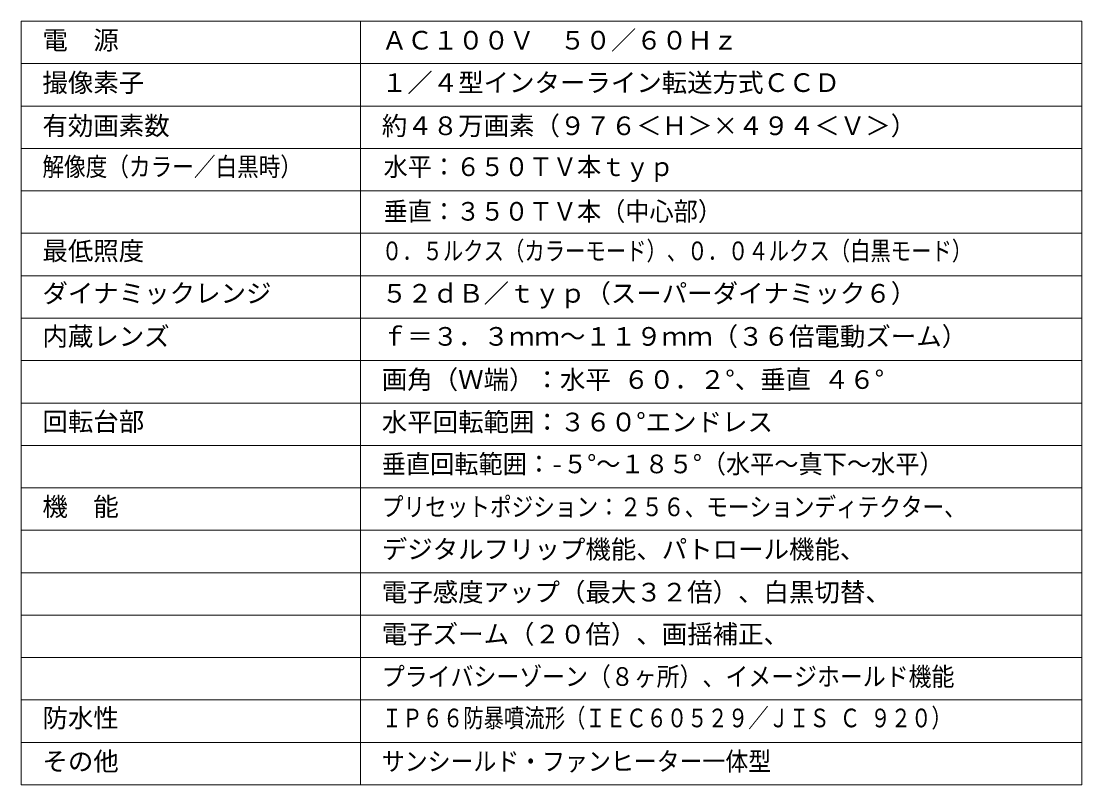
# Model space of a CAD drawing. Units: millimetres, scale not verified. Extents: x -62 to 63, y -117 to 117.
# Drawn here: x -62.5 to 62.5, y -116.7 to -26.7 of the extents above; entities that cross this region are included whole.
import ezdxf
from ezdxf.enums import TextEntityAlignment as Align

# ---------------------------------------------------------------- set-up
doc = ezdxf.new("R2010")
doc.units = ezdxf.units.MM
doc.header["$LTSCALE"] = 0.125
doc.layers.add('0-2_WAKU', color=1, linetype='Continuous', lineweight=18)
doc.layers.add('0-3_MOJI1', color=7, linetype='Continuous')
doc.styles.add('ＭＳ ゴシック', font='')
doc.styles.get('ＭＳ ゴシック').set_extended_font_data('MS Gothic')

msp = doc.modelspace()

# ---------------------------------------------------------------- linework, layer by layer
at = {"layer": '0-2_WAKU', "color": 4}
for p, q in [((62.5234, -26.6634), (-62.4766, -26.6634)), ((-62.4766, -26.6634), (-62.4766, -116.6634)), ((-22.4766, -116.6634), (-22.4766, -26.6634)), ((62.5234, -116.6634), (62.5234, -26.6634)), ((-62.4766, -116.6634), (62.5234, -116.6634))]:
    msp.add_line(p, q, dxfattribs=at)
at = {"layer": '0-2_WAKU'}
for p, q in [((-62.4766, -31.6634), (62.5234, -31.6634)), ((-62.4766, -36.6634), (62.5234, -36.6634)), ((-62.4766, -41.6634), (62.5234, -41.6634)), ((-62.4766, -46.6634), (62.5234, -46.6634)), ((-62.4766, -51.6634), (62.5234, -51.6634)), ((-62.4766, -56.6634), (62.5234, -56.6634)), ((-62.4766, -61.6634), (62.5234, -61.6634)), ((-62.4766, -66.6634), (62.5234, -66.6634)), ((-62.4766, -71.6634), (62.5234, -71.6634)), ((-62.4766, -76.6634), (62.5234, -76.6634)), ((-62.4766, -81.6634), (62.5234, -81.6634)), ((-62.4766, -86.6634), (62.5234, -86.6634)), ((-62.4766, -91.6634), (62.5234, -91.6634)), ((-62.4766, -96.6634), (62.5234, -96.6634)), ((-62.4766, -101.6634), (62.5234, -101.6634)), ((-62.4766, -106.6634), (62.5234, -106.6634)), ((-62.4766, -111.6634), (62.5234, -111.6634))]:
    msp.add_line(p, q, dxfattribs=at)

# ---------------------------------------------------------------- texts
at = {"layer": '0-3_MOJI1', "style": 'ＭＳ ゴシック'}
for s, p in [('ＡＣ１００Ｖ\u3000５０／６０Ｈｚ', (-19.9766, -30.6634)), ('電\u3000源', (-59.9766, -30.6634)), ('撮像素子', (-59.9766, -35.6634)), ('１／４型インターライン転送方式ＣＣＤ', (-19.9766, -35.6634)), ('有効画素数', (-59.9766, -40.7482)), ('約４８万画素（９７６＜Ｈ＞×４９４＜Ｖ＞）', (-19.9766, -40.7482)), ('最低照度', (-59.9766, -55.494)), ('ダイナミックレンジ', (-59.9766, -60.494)), ('５２ｄＢ／ｔｙｐ（スーパーダイナミック６）', (-19.9766, -60.494)), ('内蔵レンズ', (-59.9766, -65.5728)), ('ｆ＝３．３ｍｍ～１１９ｍｍ（３６倍電動ズーム）', (-19.9766, -65.5728)), ('画角（Ｗ端）：水平 ６０．２°、垂直 ４６°', (-19.9766, -70.6576)), ('回転台部', (-59.9766, -75.6173)), ('水平回転範囲：３６０°エンドレス', (-19.9766, -75.6634)), ('機\u3000能', (-59.9766, -85.6441)), ('デジタルフリップ機能、パトロール機能、', (-19.9766, -90.6634)), ('電子感度アップ（最大３２倍）、白黒切替、', (-19.9766, -95.7185)), ('電子ズーム（２０倍）、画揺補正、', (-19.9766, -100.6634)), ('防水性', (-59.9766, -110.5468)), ('その他', (-59.9766, -115.6634))]:
    msp.add_text(s, height=2.199, dxfattribs=at).set_placement(p, align=Align.BOTTOM_LEFT)
for s, width, p in [('解像度（カラー／白黒時）', 0.85, (-59.9766, -45.5728)), ('水平：６５０ＴＶ本ｔｙｐ', 0.95, (-19.771, -45.5728)), ('垂直：３５０ＴＶ本（中心部）', 0.95, (-19.771, -50.8329)), ('０．５ルクス（カラーモード）、０．０４ルクス（白黒モード）', 0.8, (-19.9766, -55.494)), ('垂直回転範囲：-５°～１８５°（水平～真下～水平）', 0.95, (-19.9766, -80.6084)), ('プリセットポジション：２５６、モーションディテクター、', 0.85, (-19.9766, -85.6634)), ('プライバシーゾーン（８ヶ所）、イメージホールド機能', 0.9, (-19.9766, -105.6634)), ('ＩＰ６６防暴噴流形（ＩＥＣ６０５２９／ＪＩＳ Ｃ ９２０）', 0.8, (-19.9766, -110.5468)), ('サンシールド・ファンヒーター一体型', 0.9, (-19.9766, -115.6634))]:
    msp.add_text(s, height=2.199, dxfattribs=dict(at, width=width)).set_placement(p, align=Align.BOTTOM_LEFT)

doc.saveas('drawing.dxf')
